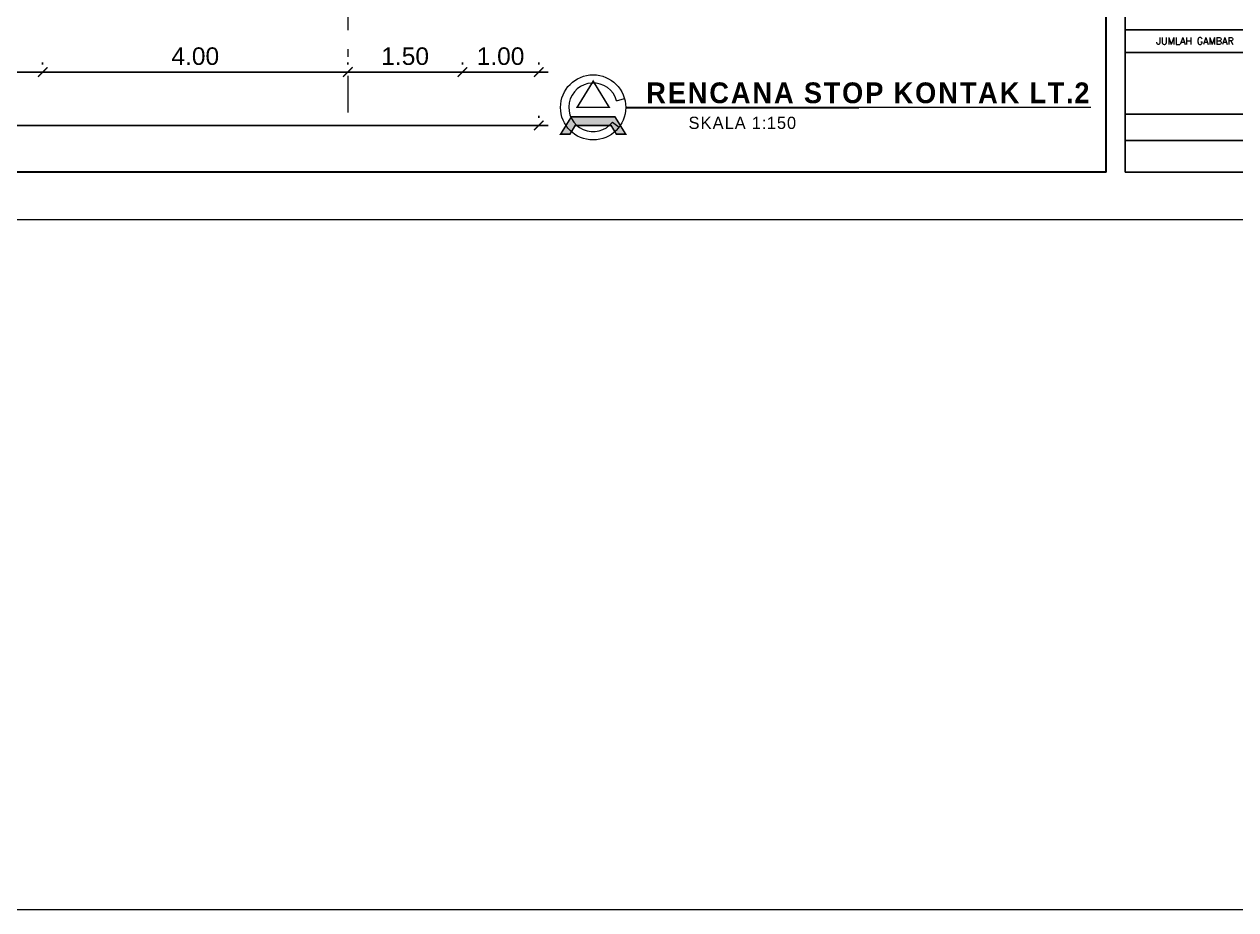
# Model space of a CAD drawing. Header units: millimetres. Extents: x -667 to -468, y -723 to -475.
# Drawn here: x -572.7 to -556.82, y -723.18 to -711.57 of the extents above; entities that cross this region are included whole.
import ezdxf
from ezdxf.enums import TextEntityAlignment as Align

# ---------------------------------------------------------------- set-up
doc = ezdxf.new("R2010")
doc.units = ezdxf.units.MM
doc.linetypes.add('CENTER', pattern=[2, 1.25, -0.25, 0.25, -0.25])
doc.linetypes.add('DASHDOT', pattern=[1, 0.5, -0.25, 0, -0.25])
doc.layers.get('0').update_dxf_attribs({"lineweight": 9})
doc.layers.get('Defpoints').update_dxf_attribs({"lineweight": 0})
for name, color, linetype, lineweight in [('GRID', 250, 'CENTER', 0), ('NOTASI', 250, 'Continuous', 5), ('TEXT1', 5, 'Continuous', 5)]:
    doc.layers.add(name, color=color, linetype=linetype, lineweight=lineweight)
doc.layers.add('KOP', color=1, linetype='Continuous')
doc.styles.add('ROMANS', font='romans.shx')
doc.styles.get("Standard").update_dxf_attribs({"font": 'arial.ttf'})
doc.dimstyles.new('Copy of 1-100', dxfattribs={"dimtxt": 0.23, "dimasz": 0.125, "dimexe": 0.125, "dimexo": 0.1, "dimgap": 0.09, "dimtad": 1, "dimtoh": 1, "dimzin": 0, "dimdsep": 46, "dimtxsty": 'Standard', "dimblk": 'ARCHTICK', "dimcen": 0.09, "dimdle": 0.125, "dimclrt": 2, "dimadec": 0, "dimazin": 0, "dimtfac": 1, "dimtofl": 0, "dimtmove": 0, "dimatfit": 3, "dimldrblk": 'ARCHTICK', "dimfxl": 1, "dimtolj": 1, "dimtzin": 0, "dimarcsym": 0})

# ---------------------------------------------------------------- blocks, each defined once
blk = doc.blocks.new('EW2433')
at = {"layer": 'Defpoints'}
blk.add_line((482.7963, -209.9267), (502.9615, -209.9267), dxfattribs=at)
at = {"layer": 'KOP', "color": 11, "ltscale": 0.1}
for p, q in [((500.4441, -209.5931), (500.4441, -195.9522)), ((500.4465, -195.9497), (500.4465, -209.5956)), ((500.4465, -209.5956), (483.0215, -209.5956)), ((483.0239, -209.5931), (500.4441, -209.5931))]:
    blk.add_line(p, q, dxfattribs=at)
at = {"layer": 'KOP', "linetype": 'Continuous'}
for p, q in [((500.5786, -209.5956), (500.5786, -195.9497)), ((500.5786, -209.1908), (500.5786, -208.6023)), ((500.5786, -208.6023), (502.5381, -208.6023)), ((502.5381, -209.1908), (500.5786, -209.1908)), ((500.5786, -209.5956), (500.5786, -209.3745)), ((500.5786, -209.3745), (502.5381, -209.3745)), ((502.5381, -209.5956), (500.5786, -209.5956)), ((502.5381, -209.5956), (500.5786, -209.5956))]:
    blk.add_line(p, q, dxfattribs=at)
at = {"layer": 'KOP', "color": 3, "ltscale": 0.1}
blk.add_line((502.5381, -208.7609), (500.5786, -208.7609), dxfattribs=at)
at = {"layer": 'KOP', "color": 1, "linetype": 'Continuous', "style": 'ROMANS', "width": 1}
blk.add_text('JUMLAH GAMBAR', height=0.048989, dxfattribs=at).set_placement((501.0666, -208.6804), align=Align.MIDDLE)
blk = doc.blocks.new('_ArchTick')
at = {"color": 0, "linetype": 'ByBlock', "const_width": 0.15}
blk.add_lwpolyline([(-0.5, -0.5), (0.5, 0.5)], dxfattribs=at)
blk = doc.blocks.new('*D1134')
at = {"layer": 'Defpoints', "color": 0}
for p in [(-583.956, -712.901), (-565.956, -712.901), (-565.956, -712.901)]:
    blk.add_point(p, dxfattribs=at)
at = {"layer": 'NOTASI', "color": 0, "lineweight": -2}
for p, q in [((-565.956, -712.801), (-565.956, -712.776)), ((-584.081, -712.901), (-565.831, -712.901)), ((-583.956, -713.001), (-583.956, -713.026))]:
    blk.add_line(p, q, dxfattribs=at)
at = {"layer": 'NOTASI', "color": 0, "lineweight": -2, "xscale": 0.125, "yscale": 0.125, "zscale": 0.125, "rotation": 180}
blk.add_blockref('_ArchTick', (-583.956, -712.901), dxfattribs=at)
at = {"layer": 'NOTASI', "color": 0, "lineweight": -2, "xscale": 0.125, "yscale": 0.125, "zscale": 0.125}
blk.add_blockref('_ArchTick', (-565.956, -712.901), dxfattribs=at)
at = {"layer": 'NOTASI', "color": 2, "insert": (-574.956, -712.694), "char_height": 0.23, "attachment_point": 5}
blk.add_mtext('\\A1;18.00', dxfattribs=at)
blk = doc.blocks.new('*D1138')
at = {"layer": 'Defpoints', "color": 0}
for p in [(-574.456, -712.201), (-572.456, -712.201), (-572.456, -712.201)]:
    blk.add_point(p, dxfattribs=at)
at = {"layer": 'NOTASI', "color": 0, "lineweight": -2}
for p, q in [((-574.456, -712.101), (-574.456, -712.076)), ((-572.456, -712.101), (-572.456, -712.076)), ((-574.581, -712.201), (-572.331, -712.201))]:
    blk.add_line(p, q, dxfattribs=at)
at = {"layer": 'NOTASI', "color": 0, "lineweight": -2, "xscale": 0.125, "yscale": 0.125, "zscale": 0.125, "rotation": 180}
blk.add_blockref('_ArchTick', (-574.456, -712.201), dxfattribs=at)
at = {"layer": 'NOTASI', "color": 0, "lineweight": -2, "xscale": 0.125, "yscale": 0.125, "zscale": 0.125}
blk.add_blockref('_ArchTick', (-572.456, -712.201), dxfattribs=at)
at = {"layer": 'NOTASI', "color": 2, "insert": (-573.456, -711.994), "char_height": 0.23, "attachment_point": 5}
blk.add_mtext('\\A1;2.00', dxfattribs=at)
blk = doc.blocks.new('*D1139')
at = {"layer": 'Defpoints', "color": 0}
for p in [(-572.456, -712.201), (-568.456, -712.201), (-568.456, -712.201)]:
    blk.add_point(p, dxfattribs=at)
at = {"layer": 'NOTASI', "color": 0, "lineweight": -2}
for p, q in [((-572.456, -712.101), (-572.456, -712.076)), ((-568.456, -712.101), (-568.456, -712.076)), ((-572.581, -712.201), (-568.331, -712.201))]:
    blk.add_line(p, q, dxfattribs=at)
at = {"layer": 'NOTASI', "color": 0, "lineweight": -2, "xscale": 0.125, "yscale": 0.125, "zscale": 0.125, "rotation": 180}
blk.add_blockref('_ArchTick', (-572.456, -712.201), dxfattribs=at)
at = {"layer": 'NOTASI', "color": 0, "lineweight": -2, "xscale": 0.125, "yscale": 0.125, "zscale": 0.125}
blk.add_blockref('_ArchTick', (-568.456, -712.201), dxfattribs=at)
at = {"layer": 'NOTASI', "color": 2, "insert": (-570.456, -711.994), "char_height": 0.23, "attachment_point": 5}
blk.add_mtext('\\A1;4.00', dxfattribs=at)
blk = doc.blocks.new('*D1140')
at = {"layer": 'Defpoints', "color": 0}
for p in [(-568.456, -712.201), (-566.956, -712.201), (-566.956, -712.201)]:
    blk.add_point(p, dxfattribs=at)
at = {"layer": 'NOTASI', "color": 0, "lineweight": -2}
for p, q in [((-568.456, -712.101), (-568.456, -712.076)), ((-566.956, -712.101), (-566.956, -712.076)), ((-568.581, -712.201), (-566.831, -712.201))]:
    blk.add_line(p, q, dxfattribs=at)
at = {"layer": 'NOTASI', "color": 0, "lineweight": -2, "xscale": 0.125, "yscale": 0.125, "zscale": 0.125, "rotation": 180}
blk.add_blockref('_ArchTick', (-568.456, -712.201), dxfattribs=at)
at = {"layer": 'NOTASI', "color": 0, "lineweight": -2, "xscale": 0.125, "yscale": 0.125, "zscale": 0.125}
blk.add_blockref('_ArchTick', (-566.956, -712.201), dxfattribs=at)
at = {"layer": 'NOTASI', "color": 2, "insert": (-567.706, -711.994), "char_height": 0.23, "attachment_point": 5}
blk.add_mtext('\\A1;1.50', dxfattribs=at)
blk = doc.blocks.new('*D1141')
at = {"layer": 'Defpoints', "color": 0}
for p in [(-566.956, -712.201), (-565.956, -712.201), (-565.956, -712.201)]:
    blk.add_point(p, dxfattribs=at)
at = {"layer": 'NOTASI', "color": 0, "lineweight": -2}
for p, q in [((-566.956, -712.101), (-566.956, -712.076)), ((-565.956, -712.101), (-565.956, -712.076)), ((-567.081, -712.201), (-565.831, -712.201))]:
    blk.add_line(p, q, dxfattribs=at)
at = {"layer": 'NOTASI', "color": 0, "lineweight": -2, "xscale": 0.125, "yscale": 0.125, "zscale": 0.125, "rotation": 180}
blk.add_blockref('_ArchTick', (-566.956, -712.201), dxfattribs=at)
at = {"layer": 'NOTASI', "color": 0, "lineweight": -2, "xscale": 0.125, "yscale": 0.125, "zscale": 0.125}
blk.add_blockref('_ArchTick', (-565.956, -712.201), dxfattribs=at)
at = {"layer": 'NOTASI', "color": 2, "insert": (-566.456, -711.994), "char_height": 0.23, "attachment_point": 5}
blk.add_mtext('\\A1;1.00', dxfattribs=at)

msp = doc.modelspace()

# ---------------------------------------------------------------- hatches: boundary and pattern name
msp.add_hatch(color=256).paths.add_polyline_path([(-565.007, -712.902), (-564.939, -713.014), (-564.817, -713.014), (-564.956, -712.789), (-565.529, -712.789), (-565.668, -713.014), (-565.546, -713.014), (-565.478, -712.902)])

# ---------------------------------------------------------------- linework, layer by layer
for p, q in [((-564.936, -712.577), (-564.832, -712.548)), ((-564.989, -712.858), (-564.903, -712.923))]:
    msp.add_line(p, q)
at = {"color": 1, "linetype": 'ByBlock', "true_color": 0xff1a1a}
msp.add_lwpolyline([(-637.448, -654.855), (-468.305, -654.855), (-468.305, -723.184), (-637.448, -723.184)], close=True, dxfattribs=at)
msp.add_circle((-565.243, -712.664), 0.427)
msp.add_arc((-565.243, -712.664), 0.319, 15.8129, 322.6169)
at = {"layer": 'GRID', "linetype": 'DASHDOT', "lineweight": 0}
msp.add_line((-568.456, -697.952), (-568.456, -712.73), dxfattribs=at)
at = {"layer": 'NOTASI', "lineweight": 30, "ltscale": 0.6}
msp.add_line((-564.816, -712.664), (-561.762, -712.664), dxfattribs=at)
at = {"layer": 'TEXT1', "color": 3, "const_width": 0.0207}
for points in [[(-565.032, -712.664), (-565.242, -712.321), (-565.453, -712.664)], [(-565.007, -712.902), (-564.939, -713.014), (-564.817, -713.014), (-564.956, -712.789), (-565.529, -712.789), (-565.668, -713.014), (-565.546, -713.014), (-565.478, -712.902)]]:
    msp.add_lwpolyline(points, close=True, dxfattribs=at)

# ---------------------------------------------------------------- block references
at = {"xscale": 1.875, "yscale": 1.875, "zscale": 1.875}
msp.add_blockref('EW2433', (-1496.856, -320.52), dxfattribs=at)

# ---------------------------------------------------------------- texts
at = {"attachment_point": 5}
for s, insert, char_height, width in [('{\\f@Dotum|b1|i0|c0|p34;\\T1.1;\\LRENCANA STOP KONTAK LT.2}', (-561.633, -712.475), 0.27198, 6.08264), ('{\\fAvantGarde Md BT|b0|i0|c0|p34;\\T1.1;SKALA 1:150}', (-563.282, -712.868), 0.16093, 2.66492)]:
    msp.add_mtext(s, dxfattribs=dict(at, insert=insert, char_height=char_height, width=width))

# ---------------------------------------------------------------- dimensions: what is measured, and where the dimension line sits
at = {"layer": 'NOTASI'}
for base, p1, p2, picture, middle in [((-572.456, -712.201), (-574.456, -712.201), (-572.456, -712.201), '*D1138', (-573.456, -711.994)), ((-568.456, -712.201), (-572.456, -712.201), (-568.456, -712.201), '*D1139', (-570.456, -711.994)), ((-566.956, -712.201), (-568.456, -712.201), (-566.956, -712.201), '*D1140', (-567.706, -711.994)), ((-565.956, -712.201), (-566.956, -712.201), (-565.956, -712.201), '*D1141', (-566.456, -711.994)), ((-565.956, -712.901), (-583.956, -712.901), (-565.956, -712.901), '*D1134', (-574.956, -712.694))]:
    dim = msp.add_linear_dim(base=base, p1=p1, p2=p2, dimstyle='Copy of 1-100', dxfattribs=at)
    dim.commit()
    dim.dimension.update_dxf_attribs({"geometry": picture, "text_midpoint": middle})

doc.saveas('drawing.dxf')
